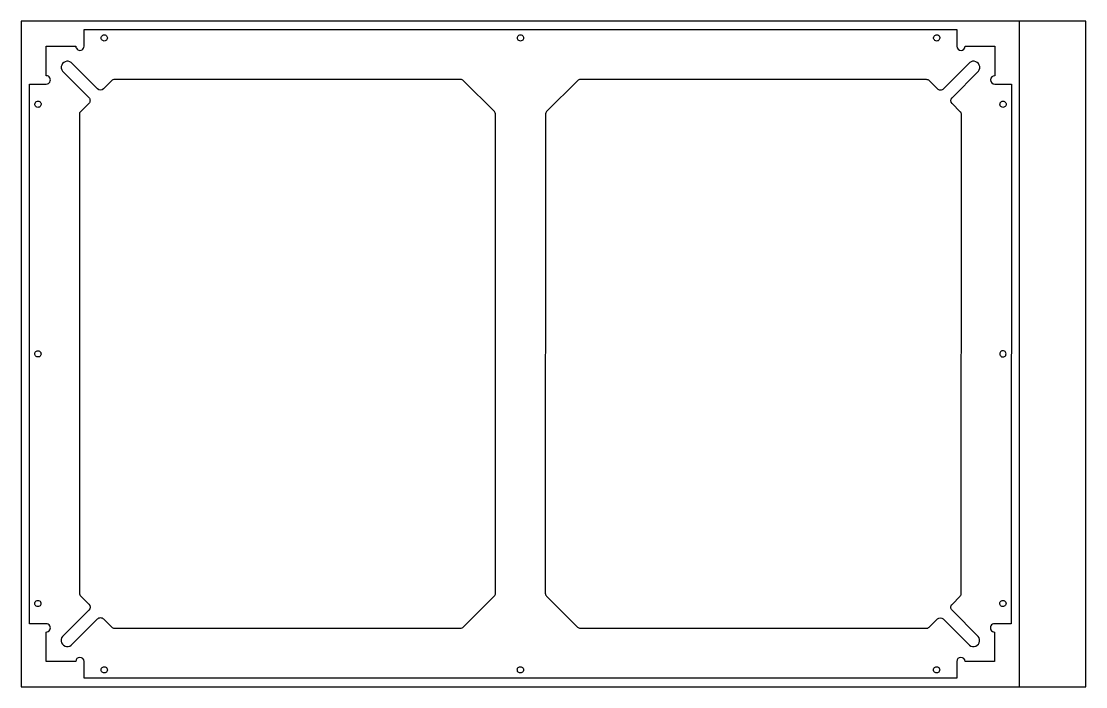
# Model space of a CAD drawing. Header units: inches. Extents: x -747 to 419, y -1089 to -681.
# Drawn here: x -524.17 to -492.17, y -849.5 to -829.5 of the extents above; entities that cross this region are included whole.
import ezdxf

# ---------------------------------------------------------------- set-up
doc = ezdxf.new("R2010")
doc.units = ezdxf.units.IN
doc.header["$MEASUREMENT"] = 0
for name, color, linetype in [('T_ANNO', 6, 'Continuous'), ('T_CUT_HOLE_3_16_INCH', 2, 'Continuous'), ('T_CUT_THRU', 7, 'Continuous')]:
    doc.layers.add(name, color=color, linetype=linetype)

msp = doc.modelspace()

# ---------------------------------------------------------------- linework, layer by layer
at = {"layer": 'T_ANNO', "color": 5}
msp.add_line((-494.171, -829.5), (-494.171, -849.5), dxfattribs=at)
at = {"layer": 'T_ANNO'}
msp.add_lwpolyline([(-524.171, -849.5), (-492.171, -849.5), (-492.171, -829.5), (-524.171, -829.5)], close=True, dxfattribs=at)
msp.add_lwpolyline([(-524.171, -849.5), (-492.171, -849.5), (-492.171, -829.5), (-524.171, -829.5)], close=True, dxfattribs=at)
at = {"layer": 'T_CUT_HOLE_3_16_INCH'}
for points in [[(-521.742, -829.934), (-521.723, -829.919), (-521.7, -829.909), (-521.679, -829.907), (-521.676, -829.907), (-521.652, -829.909), (-521.629, -829.919), (-521.61, -829.934), (-521.595, -829.953), (-521.585, -829.976), (-521.582, -830), (-521.585, -830.024), (-521.595, -830.047), (-521.61, -830.066), (-521.629, -830.081), (-521.652, -830.091), (-521.676, -830.094), (-521.7, -830.091), (-521.723, -830.081), (-521.742, -830.066), (-521.757, -830.047), (-521.766, -830.024), (-521.77, -830), (-521.766, -829.976), (-521.757, -829.953)], [(-509.139, -829.909), (-509.116, -829.919), (-509.097, -829.934), (-509.082, -829.953), (-509.073, -829.976), (-509.069, -830), (-509.073, -830.024), (-509.082, -830.047), (-509.097, -830.066), (-509.116, -830.081), (-509.139, -830.09), (-509.163, -830.094), (-509.188, -830.09), (-509.21, -830.081), (-509.23, -830.066), (-509.244, -830.047), (-509.254, -830.024), (-509.257, -830), (-509.254, -829.976), (-509.244, -829.953), (-509.23, -829.934), (-509.21, -829.919), (-509.187, -829.909), (-509.163, -829.906)], [(-496.609, -830.084), (-496.632, -830.092), (-496.657, -830.093), (-496.681, -830.088), (-496.703, -830.078), (-496.721, -830.061), (-496.735, -830.041), (-496.743, -830.018), (-496.744, -829.994), (-496.739, -829.97), (-496.728, -829.948), (-496.712, -829.929), (-496.692, -829.916), (-496.669, -829.908), (-496.644, -829.906), (-496.62, -829.911), (-496.598, -829.922), (-496.58, -829.938), (-496.566, -829.958), (-496.559, -829.982), (-496.557, -830.006), (-496.562, -830.03), (-496.573, -830.052), (-496.589, -830.07)], [(-523.722, -832.071), (-523.74, -832.055), (-523.754, -832.034), (-523.762, -832.011), (-523.763, -831.987), (-523.758, -831.963), (-523.748, -831.941), (-523.731, -831.922), (-523.711, -831.909), (-523.688, -831.901), (-523.663, -831.899), (-523.639, -831.904), (-523.617, -831.915), (-523.599, -831.931), (-523.586, -831.952), (-523.578, -831.975), (-523.576, -831.999), (-523.581, -832.023), (-523.592, -832.045), (-523.608, -832.063), (-523.628, -832.077), (-523.651, -832.085), (-523.676, -832.086), (-523.7, -832.082)], [(-494.591, -831.927), (-494.576, -831.947), (-494.567, -831.969), (-494.564, -831.99), (-494.565, -831.993), (-494.567, -832.018), (-494.576, -832.04), (-494.591, -832.06), (-494.611, -832.075), (-494.633, -832.084), (-494.658, -832.087), (-494.682, -832.084), (-494.705, -832.075), (-494.724, -832.06), (-494.739, -832.04), (-494.748, -832.018), (-494.751, -831.993), (-494.748, -831.969), (-494.739, -831.947), (-494.724, -831.927), (-494.704, -831.912), (-494.682, -831.903), (-494.658, -831.9), (-494.633, -831.903), (-494.611, -831.912)], [(-523.763, -839.516), (-523.765, -839.492), (-523.761, -839.468), (-523.75, -839.446), (-523.734, -839.427), (-523.714, -839.413), (-523.691, -839.405), (-523.667, -839.403), (-523.643, -839.407), (-523.621, -839.417), (-523.602, -839.433), (-523.588, -839.453), (-523.58, -839.476), (-523.578, -839.501), (-523.582, -839.525), (-523.592, -839.547), (-523.608, -839.566), (-523.628, -839.58), (-523.651, -839.588), (-523.676, -839.59), (-523.7, -839.586), (-523.722, -839.575), (-523.741, -839.559), (-523.755, -839.539)], [(-494.57, -839.468), (-494.581, -839.446), (-494.596, -839.427), (-494.617, -839.413), (-494.64, -839.405), (-494.664, -839.403), (-494.688, -839.408), (-494.71, -839.418), (-494.729, -839.434), (-494.743, -839.454), (-494.751, -839.477), (-494.753, -839.502), (-494.749, -839.526), (-494.738, -839.548), (-494.722, -839.566), (-494.702, -839.58), (-494.679, -839.588), (-494.655, -839.59), (-494.631, -839.586), (-494.608, -839.576), (-494.59, -839.56), (-494.576, -839.54), (-494.568, -839.516), (-494.566, -839.492)], [(-523.739, -847.066), (-523.754, -847.046), (-523.764, -847.024), (-523.766, -847.003), (-523.766, -847), (-523.764, -846.975), (-523.754, -846.953), (-523.739, -846.933), (-523.72, -846.918), (-523.697, -846.909), (-523.673, -846.906), (-523.649, -846.909), (-523.626, -846.918), (-523.607, -846.933), (-523.592, -846.953), (-523.582, -846.975), (-523.579, -847), (-523.582, -847.024), (-523.592, -847.046), (-523.607, -847.066), (-523.626, -847.081), (-523.649, -847.09), (-523.673, -847.093), (-523.697, -847.09), (-523.72, -847.081)], [(-494.745, -847.042), (-494.753, -847.018), (-494.755, -846.994), (-494.75, -846.97), (-494.739, -846.948), (-494.723, -846.93), (-494.702, -846.916), (-494.679, -846.908), (-494.655, -846.907), (-494.631, -846.911), (-494.609, -846.922), (-494.59, -846.938), (-494.577, -846.959), (-494.569, -846.982), (-494.567, -847.006), (-494.572, -847.03), (-494.583, -847.052), (-494.599, -847.071), (-494.62, -847.084), (-494.643, -847.092), (-494.667, -847.094), (-494.691, -847.089), (-494.713, -847.078), (-494.732, -847.062)], [(-521.586, -848.969), (-521.583, -848.993), (-521.586, -849.018), (-521.596, -849.04), (-521.61, -849.06), (-521.63, -849.075), (-521.652, -849.084), (-521.677, -849.087), (-521.701, -849.084), (-521.724, -849.074), (-521.743, -849.06), (-521.758, -849.04), (-521.767, -849.018), (-521.77, -848.993), (-521.767, -848.969), (-521.758, -848.946), (-521.743, -848.927), (-521.724, -848.912), (-521.701, -848.903), (-521.677, -848.9), (-521.652, -848.903), (-521.63, -848.912), (-521.61, -848.927), (-521.596, -848.946)], [(-509.192, -849.084), (-509.214, -849.074), (-509.234, -849.059), (-509.249, -849.04), (-509.258, -849.017), (-509.261, -848.993), (-509.258, -848.969), (-509.249, -848.946), (-509.234, -848.927), (-509.214, -848.912), (-509.192, -848.903), (-509.167, -848.899), (-509.143, -848.903), (-509.12, -848.912), (-509.101, -848.927), (-509.086, -848.946), (-509.077, -848.969), (-509.074, -848.993), (-509.077, -849.017), (-509.086, -849.04), (-509.101, -849.06), (-509.121, -849.074), (-509.143, -849.084), (-509.167, -849.087)], [(-496.588, -849.059), (-496.608, -849.074), (-496.63, -849.084), (-496.651, -849.086), (-496.655, -849.086), (-496.679, -849.084), (-496.702, -849.074), (-496.721, -849.059), (-496.736, -849.04), (-496.745, -849.017), (-496.748, -848.993), (-496.745, -848.969), (-496.736, -848.946), (-496.721, -848.927), (-496.702, -848.912), (-496.679, -848.903), (-496.655, -848.899), (-496.63, -848.903), (-496.608, -848.912), (-496.588, -848.927), (-496.574, -848.946), (-496.564, -848.969), (-496.561, -848.993), (-496.564, -849.017), (-496.574, -849.04)]]:
    msp.add_lwpolyline(points, close=True, dxfattribs=at)
at = {"layer": 'T_CUT_THRU'}
for p, q in [((-494.911, -847.856), (-494.911, -848.743)), ((-522.661, -848.743), (-523.423, -848.743))]:
    msp.add_line(p, q, dxfattribs=at)
for points in [[(-496.049, -849.243), (-522.286, -849.243), (-522.286, -848.743, 1), (-522.536, -848.743), (-523.423, -848.743), (-523.423, -847.856, 1.000192), (-523.423, -847.606), (-523.923, -847.606), (-523.92, -831.387), (-523.419, -831.387, 1.00019), (-523.419, -831.137), (-523.419, -830.25), (-522.532, -830.25, 1.000192), (-522.282, -830.25), (-522.282, -829.75), (-496.044, -829.75), (-496.045, -830.25, 1), (-495.795, -830.25), (-494.907, -830.25), (-494.907, -831.137, 1), (-494.907, -831.387), (-494.407, -831.387), (-494.411, -847.606), (-494.911, -847.606, 1.000096), (-494.911, -847.856), (-494.911, -848.743), (-495.799, -848.743, 1), (-496.049, -848.743)], [(-509.95, -832.214), (-510.877, -831.287, 0.198912), (-510.965, -831.251), (-521.368, -831.249, 0.198911), (-521.456, -831.285), (-521.701, -831.53, -0.414207), (-521.877, -831.53), (-522.668, -830.738), (-522.711, -830.714), (-522.758, -830.701), (-522.807, -830.701), (-522.854, -830.714), (-522.897, -830.739), (-522.931, -830.773), (-522.956, -830.816), (-522.968, -830.863), (-522.968, -830.912), (-522.956, -830.959), (-522.931, -831.002), (-522.14, -831.793, -0.41422), (-522.14, -831.969), (-522.42, -832.248), (-522.423, -846.688, 0.198914), (-522.386, -846.776), (-522.141, -847.022, -0.414207), (-522.141, -847.198), (-522.935, -847.992), (-522.959, -848.034), (-522.972, -848.082), (-522.972, -848.131), (-522.959, -848.178), (-522.934, -848.22), (-522.9, -848.255), (-522.857, -848.279), (-522.81, -848.292), (-522.761, -848.292), (-522.714, -848.279), (-522.671, -848.255), (-521.878, -847.461, -0.41422), (-521.701, -847.461), (-521.459, -847.703, 0.198914), (-521.371, -847.74), (-510.969, -847.742, 0.198912), (-510.88, -847.705), (-509.953, -846.779, 0.198912), (-509.917, -846.69), (-509.914, -832.303, 0.198912)], [(-495.911, -846.693), (-495.908, -832.305, 0.198912), (-495.944, -832.217), (-496.188, -831.973, -0.413542), (-496.188, -831.797), (-495.396, -831.001), (-495.372, -830.959), (-495.359, -830.911), (-495.359, -830.862), (-495.372, -830.815), (-495.396, -830.773), (-495.431, -830.738), (-495.473, -830.714), (-495.521, -830.701), (-495.57, -830.701), (-495.617, -830.714), (-495.659, -830.738), (-496.451, -831.533, -0.414885), (-496.628, -831.533), (-496.871, -831.29, 0.198912), (-496.959, -831.253), (-507.362, -831.251, 0.198912), (-507.45, -831.288), (-508.377, -832.215, 0.198912), (-508.414, -832.303), (-508.417, -846.691, 0.198912), (-508.38, -846.779), (-507.453, -847.706, 0.198912), (-507.365, -847.743), (-496.963, -847.745, 0.198912), (-496.874, -847.708), (-496.63, -847.464, -0.414207), (-496.453, -847.464), (-495.662, -848.255), (-495.62, -848.279), (-495.573, -848.292), (-495.524, -848.292), (-495.476, -848.279), (-495.434, -848.254), (-495.399, -848.22), (-495.375, -848.177), (-495.362, -848.13), (-495.362, -848.081), (-495.375, -848.034), (-495.4, -847.991), (-496.19, -847.201, -0.41422), (-496.19, -847.024), (-495.947, -846.781, 0.198912)]]:
    msp.add_lwpolyline(points, format="xyb", close=True, dxfattribs=at)

doc.saveas('drawing.dxf')
